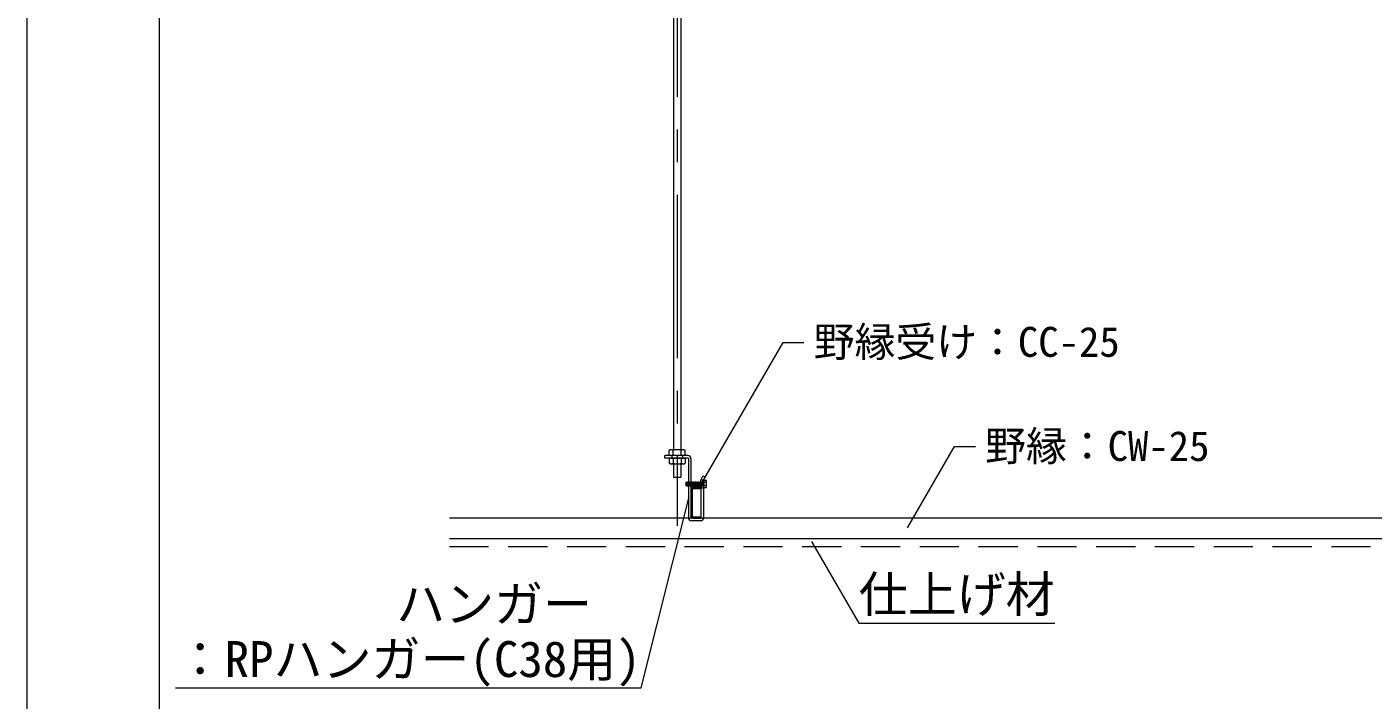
# Model space of a CAD drawing. Units: millimetres at full size, sheet at 1:40; details may follow other scales. Extents: x -7800 to 7800, y -5578 to 5485.
# Drawn here: x -7800 to -6152, y -4297 to -3472 of the extents above; entities that cross this region are included whole.
import ezdxf
from ezdxf.enums import TextEntityAlignment as Align

# ---------------------------------------------------------------- set-up
doc = ezdxf.new("R2010")
doc.units = ezdxf.units.MM
doc.header["$LTSCALE"] = 40
doc.linetypes.add('CHAIN1', pattern=[8, 5, -1, 1, -1])
doc.linetypes.add('DASHED1', pattern=[1.8, 1.2, -0.6])
for name, color, linetype, lineweight in [('2-0_中心線', 4, 'CHAIN1', 9), ('2-1_吊り材', 4, 'Continuous', 9), ('2-2_野縁受け', 3, 'Continuous', 18), ('2-3_野縁', 7, 'Continuous', 18), ('2-6_文字', 7, 'Continuous', 18), ('2-B_ビス', 3, 'Continuous', 18), ('2-C_パネル', 4, 'DASHED1', 9), ('F-2_太線１', 3, 'Continuous', 18)]:
    doc.layers.add(name, color=color, linetype=linetype, lineweight=lineweight)
doc.styles.add('ＭＳ ゴシック', font='')
doc.styles.get('ＭＳ ゴシック').set_extended_font_data('MS Gothic')

msp = doc.modelspace()

# ---------------------------------------------------------------- linework, layer by layer
at = {"layer": '2-0_中心線'}
msp.add_line((-7003.63, -2078.27), (-7003.63, -4083.58), dxfattribs=at)
at = {"layer": '2-1_吊り材', "color": 3, "lineweight": 18}
for p, q in [((-7008.13, -2093.37), (-7008.13, -3990.57)), ((-6999.13, -2093.37), (-6999.13, -3990.57))]:
    msp.add_line(p, q, dxfattribs=at)
at = {"layer": '2-1_吊り材'}
for p, q in [((-7018.63, -4000.77), (-7018.63, -3997.57)), ((-6990.53, -3997.57), (-7018.63, -3997.57)), ((-6990.53, -4000.77), (-7018.63, -4000.77)), ((-6990.03, -4001.27), (-6990.03, -4032.97)), ((-6986.83, -4001.27), (-6986.83, -4032.97)), ((-6992.7, -4034.56), (-6992.7, -4029.87)), ((-6992.7, -4034.56), (-6992.38, -4034.87)), ((-6992.38, -4030.18), (-6992.07, -4034.56)), ((-6992.38, -4034.87), (-6992.07, -4034.56)), ((-6992.07, -4030.18), (-6991.76, -4029.87)), ((-6991.83, -4033.51), (-6992.07, -4030.18)), ((-6992.07, -4034.56), (-6991.83, -4034.56)), ((-6991.83, -4033.51), (-6991.76, -4034.56)), ((-6991.83, -4034.56), (-6991.76, -4034.56)), ((-6991.76, -4029.87), (-6991.45, -4030.18)), ((-6991.76, -4034.56), (-6991.45, -4034.87)), ((-6991.45, -4030.18), (-6991.13, -4030.18)), ((-6991.45, -4030.18), (-6991.25, -4032.97)), ((-6991.45, -4034.87), (-6991.13, -4034.56)), ((-6991.25, -4032.97), (-6991.13, -4034.56)), ((-6991.13, -4030.18), (-6990.82, -4029.87)), ((-6990.94, -4032.97), (-6991.13, -4030.18)), ((-6991.13, -4034.56), (-6990.82, -4034.56)), ((-6990.94, -4032.97), (-6990.82, -4034.56)), ((-6990.82, -4029.87), (-6990.51, -4030.18)), ((-6990.82, -4034.56), (-6990.51, -4034.87)), ((-6990.51, -4030.18), (-6990.2, -4030.18)), ((-6990.51, -4030.18), (-6990.31, -4032.97)), ((-6990.51, -4034.87), (-6990.2, -4034.56)), ((-6990.31, -4032.97), (-6990.2, -4034.56)), ((-6990.2, -4034.56), (-6990.03, -4034.56)), ((-6990.03, -4032.97), (-6990.03, -4036.97)), ((-6990.03, -4036.97), (-6990.03, -4065.97)), ((-6986.83, -4032.97), (-6986.83, -4073.87)), ((-6986.83, -4034.79), (-6986.76, -4034.87)), ((-6986.83, -4036.97), (-6986.83, -4065.97)), ((-6986.76, -4030.18), (-6986.45, -4030.18)), ((-6986.76, -4030.18), (-6986.56, -4032.97)), ((-6986.76, -4034.87), (-6986.45, -4034.56)), ((-6986.56, -4032.97), (-6986.45, -4034.56)), ((-6986.45, -4030.18), (-6986.13, -4029.87)), ((-6986.25, -4032.97), (-6986.45, -4030.18)), ((-6986.45, -4034.56), (-6986.13, -4034.56)), ((-6986.25, -4032.97), (-6986.13, -4034.56)), ((-6986.13, -4029.87), (-6985.82, -4030.18)), ((-6986.13, -4034.56), (-6985.82, -4034.87)), ((-6985.82, -4030.18), (-6985.51, -4030.18)), ((-6985.82, -4030.18), (-6985.62, -4032.97)), ((-6985.82, -4034.87), (-6985.51, -4034.56)), ((-6985.62, -4032.97), (-6985.51, -4034.56)), ((-6985.51, -4030.18), (-6985.2, -4029.87)), ((-6985.31, -4032.97), (-6985.51, -4030.18)), ((-6985.51, -4034.56), (-6985.2, -4034.56)), ((-6985.31, -4032.97), (-6985.2, -4034.56)), ((-6985.2, -4029.87), (-6984.88, -4030.18)), ((-6985.2, -4034.56), (-6984.88, -4034.87)), ((-6984.88, -4030.18), (-6984.69, -4032.97)), ((-6984.88, -4034.87), (-6984.57, -4034.56)), ((-6984.69, -4032.97), (-6984.57, -4034.56)), ((-6984.37, -4032.97), (-6984.57, -4030.18)), ((-6984.57, -4034.56), (-6984.26, -4034.56)), ((-6984.37, -4032.97), (-6984.26, -4034.56)), ((-6984.26, -4029.87), (-6983.95, -4030.18)), ((-6984.26, -4034.56), (-6983.95, -4034.87)), ((-6983.95, -4030.18), (-6983.63, -4030.18)), ((-6983.95, -4030.18), (-6983.75, -4032.97)), ((-6983.95, -4034.87), (-6983.63, -4034.56)), ((-6983.75, -4032.97), (-6983.63, -4034.56)), ((-6983.63, -4030.18), (-6983.32, -4029.87)), ((-6983.44, -4032.97), (-6983.63, -4030.18)), ((-6983.63, -4034.56), (-6983.32, -4034.56)), ((-6983.44, -4032.97), (-6983.32, -4034.56)), ((-6983.32, -4029.87), (-6983.01, -4030.18)), ((-6983.32, -4034.56), (-6983.01, -4034.87)), ((-6983.01, -4030.18), (-6982.7, -4030.18)), ((-6983.01, -4030.18), (-6982.81, -4032.97)), ((-6983.01, -4034.87), (-6982.7, -4034.56)), ((-6982.81, -4032.97), (-6982.7, -4034.56)), ((-6982.7, -4030.18), (-6982.38, -4029.87)), ((-6982.5, -4032.97), (-6982.7, -4030.18)), ((-6982.7, -4034.56), (-6982.38, -4034.56)), ((-6982.5, -4032.97), (-6982.38, -4034.56)), ((-6982.38, -4029.87), (-6982.07, -4030.18)), ((-6982.38, -4034.56), (-6982.07, -4034.87)), ((-6982.07, -4030.18), (-6981.76, -4030.18)), ((-6982.07, -4030.18), (-6981.87, -4032.97)), ((-6982.07, -4034.87), (-6981.76, -4034.56)), ((-6981.87, -4032.97), (-6981.76, -4034.56)), ((-6981.76, -4030.18), (-6981.45, -4029.87)), ((-6981.56, -4032.97), (-6981.76, -4030.18)), ((-6981.76, -4034.56), (-6981.45, -4034.56)), ((-6981.56, -4032.97), (-6981.45, -4034.56)), ((-6981.45, -4029.87), (-6981.13, -4030.18)), ((-6981.45, -4034.56), (-6981.13, -4034.87)), ((-6981.13, -4030.18), (-6980.82, -4030.18)), ((-6981.13, -4030.18), (-6980.94, -4032.97)), ((-6981.13, -4034.87), (-6980.82, -4034.56)), ((-6980.94, -4032.97), (-6980.82, -4034.56)), ((-6980.82, -4030.18), (-6980.51, -4029.87)), ((-6980.62, -4032.97), (-6980.82, -4030.18)), ((-6980.82, -4034.56), (-6980.51, -4034.56)), ((-6980.62, -4032.97), (-6980.51, -4034.56)), ((-6980.51, -4029.87), (-6980.2, -4030.18)), ((-6980.51, -4034.56), (-6980.2, -4034.87)), ((-6980.2, -4030.18), (-6979.88, -4030.18)), ((-6980.2, -4030.18), (-6980, -4032.97)), ((-6980.2, -4034.87), (-6979.88, -4034.56)), ((-6980, -4032.97), (-6979.88, -4034.56)), ((-6979.88, -4030.18), (-6979.57, -4029.87)), ((-6979.69, -4032.97), (-6979.88, -4030.18)), ((-6979.88, -4034.56), (-6979.57, -4034.56)), ((-6979.69, -4032.97), (-6979.57, -4034.56)), ((-6979.57, -4029.87), (-6979.26, -4030.18)), ((-6979.57, -4034.56), (-6979.26, -4034.87)), ((-6979.26, -4030.18), (-6978.95, -4030.18)), ((-6979.26, -4030.18), (-6979.06, -4032.97)), ((-6979.26, -4034.87), (-6978.95, -4034.56)), ((-6979.06, -4032.97), (-6978.95, -4034.56)), ((-6978.95, -4030.18), (-6978.63, -4029.87)), ((-6978.75, -4032.97), (-6978.95, -4030.18)), ((-6978.95, -4034.56), (-6978.63, -4034.56)), ((-6978.75, -4032.97), (-6978.63, -4034.56)), ((-6978.63, -4029.87), (-6978.32, -4030.18)), ((-6978.63, -4034.56), (-6978.32, -4034.87)), ((-6978.32, -4030.18), (-6978.12, -4032.97)), ((-6978.32, -4034.87), (-6978.01, -4034.56)), ((-6978.12, -4032.97), (-6978.01, -4034.56)), ((-6977.81, -4032.97), (-6978.01, -4030.18)), ((-6978.01, -4034.56), (-6977.7, -4034.56)), ((-6977.81, -4032.97), (-6977.7, -4034.56)), ((-6977.7, -4029.87), (-6977.38, -4030.18)), ((-6977.7, -4034.56), (-6977.38, -4034.87)), ((-6977.38, -4030.18), (-6977.07, -4030.18)), ((-6977.38, -4030.18), (-6977.19, -4032.97)), ((-6977.38, -4034.87), (-6977.07, -4034.56)), ((-6977.19, -4032.97), (-6977.07, -4034.56)), ((-6977.07, -4030.18), (-6976.76, -4029.87)), ((-6976.87, -4032.97), (-6977.07, -4030.18)), ((-6977.07, -4034.56), (-6976.76, -4034.56)), ((-6976.87, -4032.97), (-6976.76, -4034.56)), ((-6976.76, -4029.87), (-6976.45, -4030.18)), ((-6976.76, -4034.56), (-6976.45, -4034.87)), ((-6976.45, -4030.18), (-6976.13, -4030.18)), ((-6976.45, -4030.18), (-6976.25, -4032.97)), ((-6976.45, -4034.87), (-6976.13, -4034.56)), ((-6976.25, -4032.97), (-6976.13, -4034.56)), ((-6976.13, -4030.18), (-6975.82, -4029.87)), ((-6975.94, -4032.97), (-6976.13, -4030.18)), ((-6976.13, -4034.56), (-6975.82, -4034.56)), ((-6975.94, -4032.97), (-6975.82, -4034.56)), ((-6975.82, -4029.87), (-6975.51, -4030.18)), ((-6975.82, -4034.56), (-6975.51, -4034.87)), ((-6975.51, -4034.87), (-6975.2, -4034.56)), ((-6975.31, -4032.97), (-6975.2, -4034.56)), ((-6975.2, -4034.56), (-6974.98, -4034.56)), ((-6972.22, -4022.43), (-6974.54, -4027.51)), ((-6974.33, -4073.87), (-6974.33, -4036.37)), ((-6972.22, -4022.43), (-6969.31, -4023.75)), ((-6972.07, -4029.87), (-6971.76, -4030.18)), ((-6972.07, -4034.56), (-6971.76, -4034.87)), ((-6971.76, -4030.18), (-6971.45, -4030.18)), ((-6971.76, -4030.18), (-6971.45, -4034.56)), ((-6971.76, -4034.87), (-6971.59, -4034.69)), ((-6971.61, -4028.79), (-6969.31, -4023.75)), ((-6971.59, -4034.69), (-6971.45, -4034.56)), ((-6971.45, -4030.18), (-6971.13, -4029.87)), ((-6971.45, -4030.18), (-6971.13, -4034.56)), ((-6971.45, -4034.56), (-6971.13, -4034.56)), ((-6971.13, -4027.75), (-6971.13, -4032.97)), ((-6971.13, -4027.75), (-6968.3, -4027.75)), ((-6968.3, -4030.06), (-6971.13, -4030.06)), ((-6971.13, -4036.99), (-6971.13, -4032.97)), ((-6968.3, -4034.68), (-6971.13, -4034.68)), ((-6971.13, -4073.87), (-6971.13, -4036.37)), ((-6968.3, -4036.99), (-6971.13, -4036.99)), ((-6967.63, -4034.12), (-6967.63, -4028.9)), ((-6967.63, -4035.83), (-6967.63, -4034.12)), ((-6990.03, -4065.97), (-6990.03, -4073.87)), ((-6974.83, -4074.37), (-6986.33, -4074.37)), ((-6974.83, -4077.57), (-6986.33, -4077.57))]:
    msp.add_line(p, q, dxfattribs=at)
at = {"layer": '2-1_吊り材', "color": 7, "lineweight": 18}
for p, q in [((-7012.12, -3990.57), (-7013.43, -3991.33)), ((-7013.43, -3997.57), (-7013.43, -3991.33)), ((-6993.83, -3997.57), (-7013.43, -3997.57)), ((-7013.43, -4000.77), (-7013.43, -4007.01)), ((-7013.43, -4000.77), (-6993.83, -4000.77)), ((-6995.15, -3990.57), (-7012.12, -3990.57)), ((-7008.53, -3997.57), (-7008.53, -3991.33)), ((-7008.53, -4000.77), (-7008.53, -4007.01)), ((-6998.73, -3997.57), (-6998.73, -3991.33)), ((-6998.73, -4000.77), (-6998.73, -4007.01)), ((-6995.15, -3990.57), (-6993.83, -3991.33)), ((-6993.83, -3997.57), (-6993.83, -3991.33)), ((-6993.83, -4000.77), (-6993.83, -4007.01)), ((-7012.12, -4007.77), (-7013.43, -4007.01)), ((-7012.12, -4007.77), (-6995.15, -4007.77)), ((-7008.13, -4007.77), (-7008.13, -4023.95)), ((-6999.13, -4007.77), (-6999.13, -4023.95)), ((-6995.15, -4007.77), (-6993.83, -4007.01)), ((-7008.13, -4023.95), (-6999.13, -4023.95))]:
    msp.add_line(p, q, dxfattribs=at)
at = {"layer": '2-1_吊り材', "color": 7, "linetype": 'DASHED1', "lineweight": 18}
for p, q in [((-7010.13, -3997.57), (-7010.13, -4000.77)), ((-6997.13, -3997.57), (-6997.13, -4000.77))]:
    msp.add_line(p, q, dxfattribs=at)
at = {"layer": '2-1_吊り材', "linetype": 'DASHED1'}
for p, q in [((-6990.2, -4030.18), (-6989.88, -4029.87)), ((-6989.88, -4034.56), (-6990.2, -4030.18)), ((-6989.88, -4034.56), (-6990.03, -4034.56)), ((-6989.88, -4034.56), (-6989.57, -4034.87)), ((-6989.57, -4030.18), (-6989.26, -4034.56)), ((-6989.57, -4034.87), (-6989.26, -4034.56)), ((-6989.26, -4030.18), (-6988.95, -4029.87)), ((-6989.26, -4030.18), (-6988.95, -4034.56)), ((-6989.26, -4034.56), (-6988.95, -4034.56)), ((-6988.95, -4029.87), (-6988.63, -4030.18)), ((-6988.95, -4034.56), (-6988.63, -4034.87)), ((-6988.63, -4030.18), (-6988.32, -4030.18)), ((-6988.63, -4030.18), (-6988.32, -4034.56)), ((-6988.63, -4034.87), (-6988.32, -4034.56)), ((-6988.32, -4030.18), (-6988.01, -4034.56)), ((-6988.32, -4034.56), (-6988.01, -4034.56)), ((-6987.7, -4030.18), (-6987.38, -4030.18)), ((-6987.7, -4030.18), (-6987.38, -4034.56)), ((-6987.38, -4030.18), (-6987.07, -4029.87)), ((-6987.38, -4030.18), (-6987.07, -4034.56)), ((-6987.38, -4034.56), (-6987.07, -4034.56)), ((-6987.07, -4029.87), (-6986.76, -4030.18)), ((-6987.07, -4034.56), (-6986.83, -4034.79)), ((-6975.51, -4030.18), (-6975.2, -4030.18)), ((-6975.2, -4030.18), (-6974.88, -4029.87)), ((-6975.2, -4030.18), (-6974.88, -4034.56)), ((-6974.98, -4034.56), (-6974.88, -4034.56)), ((-6974.88, -4029.87), (-6974.57, -4030.18)), ((-6974.88, -4034.56), (-6974.57, -4034.87)), ((-6974.57, -4030.18), (-6974.26, -4030.18)), ((-6974.57, -4030.18), (-6974.26, -4034.56)), ((-6974.57, -4034.87), (-6974.26, -4034.56)), ((-6974.48, -4027.37), (-6970.96, -4027.37)), ((-6974.33, -4037.37), (-6971.13, -4037.37)), ((-6974.26, -4030.18), (-6973.95, -4029.87)), ((-6974.26, -4030.18), (-6973.95, -4034.56)), ((-6974.26, -4034.56), (-6973.95, -4034.56)), ((-6973.95, -4029.87), (-6973.63, -4030.18)), ((-6973.95, -4034.56), (-6973.63, -4034.87)), ((-6973.63, -4030.18), (-6973.32, -4030.18)), ((-6973.63, -4030.18), (-6973.32, -4034.56)), ((-6973.63, -4034.87), (-6973.32, -4034.56)), ((-6973.32, -4030.18), (-6973.01, -4029.87)), ((-6973.32, -4030.18), (-6973.01, -4034.56)), ((-6973.32, -4034.56), (-6973.01, -4034.56)), ((-6973.01, -4029.87), (-6972.7, -4030.18)), ((-6973.01, -4034.56), (-6972.7, -4034.87)), ((-6972.7, -4030.18), (-6972.38, -4030.18)), ((-6972.7, -4030.18), (-6972.38, -4034.56)), ((-6972.7, -4034.87), (-6972.38, -4034.56)), ((-6972.38, -4030.18), (-6972.07, -4029.87)), ((-6972.38, -4030.18), (-6972.07, -4034.56)), ((-6972.38, -4034.56), (-6972.07, -4034.56))]:
    msp.add_line(p, q, dxfattribs=at)
at = {"layer": '2-1_吊り材'}
for points in [[(-6992.7, -4029.87), (-6992.38, -4030.18), (-6992.07, -4030.18)], [(-6984.88, -4030.18), (-6984.57, -4030.18), (-6984.26, -4029.87)], [(-6978.32, -4030.18), (-6978.01, -4030.18), (-6977.7, -4029.87)]]:
    msp.add_lwpolyline(points, dxfattribs=at)
at = {"layer": '2-1_吊り材', "linetype": 'DASHED1'}
for points in [[(-6989.88, -4029.87), (-6989.57, -4030.18), (-6989.26, -4030.18)], [(-6988.32, -4030.18), (-6988.01, -4029.87), (-6987.7, -4030.18)], [(-6988.01, -4034.56), (-6987.7, -4034.87), (-6987.38, -4034.56)]]:
    msp.add_lwpolyline(points, dxfattribs=at)
at = {"layer": '2-1_吊り材', "color": 7, "lineweight": 18}
for centre, radius, start, end in [((-7010.23, -3997.34), 6.81, 96.34293, 118.04131), ((-7011.15, -3995.45), 4.88, 57.57117, 88.04457), ((-7003.63, -4006.78), 16.22, 72.41203, 107.58795), ((-6996.12, -3995.45), 4.88, 91.95541, 122.42882), ((-6997.04, -3997.34), 6.81, 61.95868, 83.65706), ((-7010.23, -4001), 6.81, 241.95868, 263.65706), ((-7011.15, -4002.89), 4.88, 271.95541, 302.42882), ((-7003.63, -3991.55), 16.22, 252.41203, 287.58795), ((-6996.12, -4002.89), 4.88, 237.57117, 268.04457), ((-6997.04, -4001), 6.81, 276.34293, 298.04131)]:
    msp.add_arc(centre, radius, start, end, dxfattribs=at)
at = {"layer": '2-1_吊り材'}
for centre, radius, start, end in [((-6990.53, -4001.27), 3.7, 0, 90), ((-6990.53, -4001.27), 0.5, 0, 90), ((-6968.98, -4031.05), 6.59, 147.55348, 196.97393), ((-6964.16, -4031.7), 11.19, 186.50573, 204.65012), ((-6965.44, -4031.77), 6.85, 154.20268, 190.06447), ((-6964.85, -4031.72), 7.36, 189.79252, 206.47268), ((-6974.33, -4036.37), 3.2, 0, 25.34616), ((-6968.97, -4028.9), 1.33, 299.99998, 59.99998), ((-6971.97, -4032.37), 4.33, 336.38391, 32.20422), ((-6971.97, -4032.37), 4.33, 327.79576, 336.38391), ((-6968.97, -4035.83), 1.33, 299.99998, 60), ((-6986.33, -4073.87), 3.7, 180, 270), ((-6986.33, -4073.87), 0.5, 180, 270), ((-6974.83, -4073.87), 3.7, 270, 0), ((-6974.83, -4073.87), 0.5, 270, 0)]:
    msp.add_arc(centre, radius, start, end, dxfattribs=at)
at = {"layer": '2-2_野縁受け'}
for p, q in [((-6986.83, -4038.57), (-6986.83, -4072.17)), ((-6983.63, -4036.37), (-6974.83, -4036.37)), ((-6983.63, -4037.97), (-6974.83, -4037.97)), ((-6974.83, -4037.97), (-6974.83, -4036.37)), ((-6986.83, -4039.57), (-6986.83, -4071.17)), ((-6985.23, -4039.57), (-6985.23, -4071.17)), ((-6983.63, -4072.77), (-6974.83, -4072.77)), ((-6983.63, -4074.37), (-6974.83, -4074.37)), ((-6974.83, -4074.37), (-6974.83, -4072.77))]:
    msp.add_line(p, q, dxfattribs=at)
for centre, radius, start, end in [((-6983.63, -4039.57), 3.2, 90, 180), ((-6983.63, -4039.57), 1.6, 90, 180), ((-6983.63, -4071.17), 3.2, 180, 270), ((-6983.63, -4071.17), 1.6, 180, 270)]:
    msp.add_arc(centre, radius, start, end, dxfattribs=at)
at = {"layer": '2-3_野縁', "color": 3}
for p, q in [((-6088.59, -4074.37), (-7282.6, -4074.37)), ((-7282.6, -4099.37), (-4940.53, -4099.37))]:
    msp.add_line(p, q, dxfattribs=at)
at = {"layer": '2-6_文字', "color": 4, "lineweight": 9}
for p, q in [((-6977.07, -4037.42), (-6874.06, -3859)), ((-6874.06, -3859), (-6848.42, -3859))]:
    msp.add_line(p, q, dxfattribs=at)
at = {"layer": '2-6_文字'}
for p, q in [((-7047.87, -4282.12), (-6989.02, -4048.06)), ((-6839.08, -4102.87), (-6781.4, -4202.78)), ((-6781.4, -4202.78), (-6541.4, -4202.78)), ((-7617.87, -4282.12), (-7047.87, -4282.12))]:
    msp.add_line(p, q, dxfattribs=at)
at = {"layer": '2-6_文字', "color": 4, "lineweight": 9}
msp.add_lwpolyline([(-6721.67, -4086.28), (-6664.12, -3986.6), (-6638.48, -3986.6)], dxfattribs=at)
at = {"layer": '2-B_ビス', "color": 4, "linetype": 'CHAIN1', "lineweight": 9}
msp.add_line((-7003.63, -2078.27), (-7003.63, -4083.58), dxfattribs=at)
at = {"layer": '2-C_パネル'}
for p, q in [((-7282.6, -4099.37), (-4940.53, -4099.37)), ((-7282.6, -4108.87), (-4940.53, -4108.87))]:
    msp.add_line(p, q, dxfattribs=at)
at = {"layer": 'F-2_太線１'}
for p, q in [((-7800, 5485.15), (-7800, -5514.85)), ((-7638.18, 1696.25), (-7638.18, -4783.77))]:
    msp.add_line(p, q, dxfattribs=at)

# ---------------------------------------------------------------- texts
at = {"layer": '2-6_文字', "style": 'ＭＳ ゴシック'}
for s, height, p in [('野縁受け：CC-25', 36.66, (-6836.49, -3887.67)), ('野縁：CW-25', 36.66, (-6626.56, -4015.26)), ('ハンガー', 43.99, (-7347.87, -4214.65)), ('仕上げ材', 43.99, (-6781.4, -4202.78)), ('：RPハンガー(C38用)', 43.99, (-7617.87, -4282.12))]:
    msp.add_text(s, height=height, dxfattribs=at).set_placement(p, align=Align.BOTTOM_LEFT)

doc.saveas('drawing.dxf')
